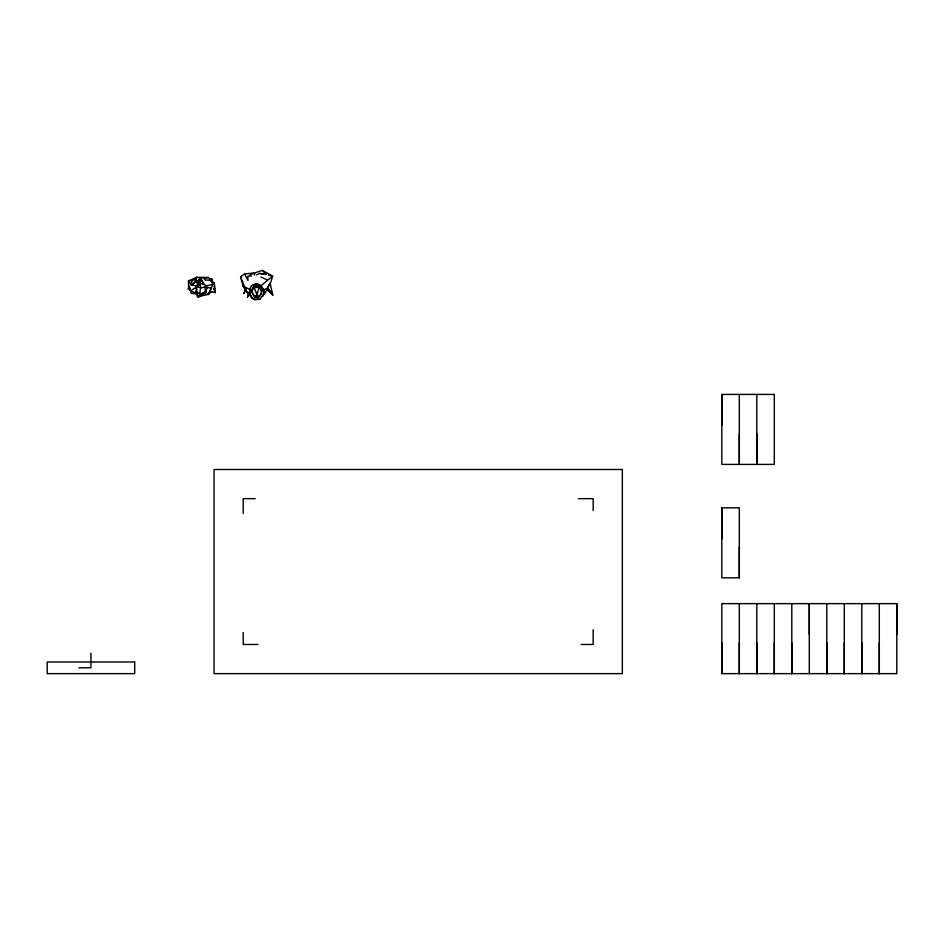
<?xml version="1.0" encoding="UTF-8"?>
<svg xmlns="http://www.w3.org/2000/svg" width="944" height="944" viewBox="0 0 944 944"><rect width="100%" height="100%" fill="white"/><g stroke="black" fill="none" stroke-linecap="round" stroke-linejoin="round"><path stroke-width="1.42" d="M721.818 673.638L721.818 603.641L896.8 603.641L896.8 673.638L721.818 673.638L721.818 642.805M721.818 538.682L721.818 507.848L739.317 507.848L739.317 577.834L721.818 577.834L721.818 507.848M721.818 425.248L721.818 394.415L774.304 394.415L774.304 464.413L721.818 464.413L721.818 394.415M739.317 642.805L739.317 673.638L739.317 603.641M739.317 577.834L739.317 547.001M739.317 433.567L739.317 464.413L739.317 394.415M756.805 642.805L756.805 673.638L756.805 603.641M756.805 433.567L756.805 464.413L756.805 394.415M774.304 642.805L774.304 673.638L774.304 603.641M791.804 642.805L791.804 673.638L791.804 603.641M809.303 634.486L809.303 603.641L809.303 673.638M826.802 642.805L826.802 673.638L826.802 603.641M844.302 642.805L844.302 673.638L844.302 603.641M861.801 642.805L861.801 673.638L861.801 603.641M879.301 642.805L879.301 673.638L879.301 603.641M896.8 634.486L896.8 603.641M264.662 294.021L270.928 281.76L272.651 276.085L262.243 270.362L254.774 272.934L244.567 273.925L240.567 276.875L243.092 286.138L248.638 294.729L248.661 292.451M263.86 293.926L263.919 290.127L260.414 285.454L257.346 283.825L254.538 284.144L251.788 285.725C247.765 289.961 249.216 298.044 255.128 299.673L259.86 299.283L263.86 293.926L263.919 290.127L260.414 285.454M249.948 288.675L249.806 294.08L252.083 298.021L255.128 299.673M191.172 284.734L194.594 282.704L196.848 277.324L191.703 281.241L191.172 284.734L199.042 279.79L200.447 279.825L200.199 284.097L196.411 286.74L196.199 291.708L201.544 294.516L205.662 292.463L206.901 288.203L204.706 284.227L199.927 283.401L197.815 286.351L191.172 284.734L188.505 280.828L196.848 277.324L208.435 277.406L213.037 284.014L208.412 294.068L197.402 296.31L197.685 293.926L190.523 290.764L188.635 286.681L188.505 280.828L192.411 280.392M199.042 279.79L197.815 286.351L196.789 281.418L199.042 279.79L199.585 281.041M262.916 296.05L264.013 291.035L261.653 286.752L257.346 283.825L251.788 285.725M254.29 274.964L254.774 272.934L250.018 274.787M261.83 291.106L261.075 294.139L259.187 296.652L257.334 297.36L254.727 296.971L252.532 294.08L251.812 291.177L252.768 288.109L254.314 286.646L256.969 285.961L260.367 287.601L261.83 291.106L259.163 287.389L254.172 287.448L251.812 291.177M197.001 289.029L196.199 291.708L201.544 294.516L204.435 292.003M245.511 288.51L243.941 293.619L246.042 288.262M267.718 288.392L268.934 284.687M197.402 296.31L198.275 297.171L204.529 294.764L208.907 294.434L211.35 287.873M249.24 293.454L247.505 297.23L249.334 293.466M189.39 286.209L187.986 288.722L190.676 290.28L191.219 293.348L196.671 293.796M195.019 280.097L196.848 277.324M254.727 296.971L256.862 294.658L259.163 287.389L260.367 287.601M254.526 286.528L252.402 288.722L251.942 291.696L254.16 295.873L256.921 297.537L259.529 296.381L261.417 292.51L261.346 289.643L260.461 287.507L258.68 286.563L254.526 286.528L258.68 286.563M260.391 286.244L272.651 276.085L268.415 275.152M212.117 284.958L214.312 283.106L212.329 281.985M196.6 287.082L190.523 290.764L189.732 287.153M194.594 282.704L192.222 283.896L192.824 285.076M256.202 274.999L259.435 273.512L266.173 274.315L262.243 270.362M196.789 281.418L200.447 279.825L202.193 280.333L203.491 284.675M208.069 293.313L211.621 291.849L215.385 292.616L214.312 283.106M205.485 294.245L200.447 295.696M209.167 292.805L211.621 291.849M262.456 290.197L267.612 288.486M199.137 278.81L203.243 277.536L206.984 278.232M205.155 286.469L213.037 284.014L211.975 279.164L209.485 278.704M196.411 286.74L200.671 287.767L204.836 287.236L205.662 292.463L199.632 293.879L200.671 287.767L200.199 284.097M209.686 279.247L211.975 279.164M251.588 276.049L247.883 276.132L248.001 280.557L244.567 273.925M255.187 498.656L243.21 498.656L243.21 513.406M578.436 498.656L593.174 498.656L593.174 510.645M257.948 644.481L243.21 644.481L243.21 632.492M581.197 644.481L593.174 644.481L593.174 629.731M78.966 667.809L90.943 667.809L90.943 653.059M210.783 280.12L205.226 280.073L203.243 277.536L205.32 278.433M259.86 299.283L253.912 299.165L250.644 296.274L249.476 292.947M205.131 287.106L211.598 288.274M259.93 273.276L265.583 274.527M260.874 277.04L267.176 279.872M243.092 286.138L250.42 289.796M259.187 296.652L256.862 294.658L254.172 287.448M266.22 289.076L272.792 294.953L270.055 283.129M200.447 279.825L203.137 282.48M268.521 289.324L272.792 294.953L267.4 287.295M195.373 292.463L198.275 297.171M213.981 288.734L215.138 290.658L214.087 286.256M245.003 288.522L248.638 294.729M213.899 288.982L215.385 292.616M240.567 276.875L244.543 286.87M205.391 291.165L205.662 292.463M622.344 469.487L214.04 469.487L214.04 673.638L622.344 673.638L622.344 469.487M134.697 661.98L47.2 661.98L47.2 673.638L134.697 673.638L134.697 661.98"/></g></svg>
